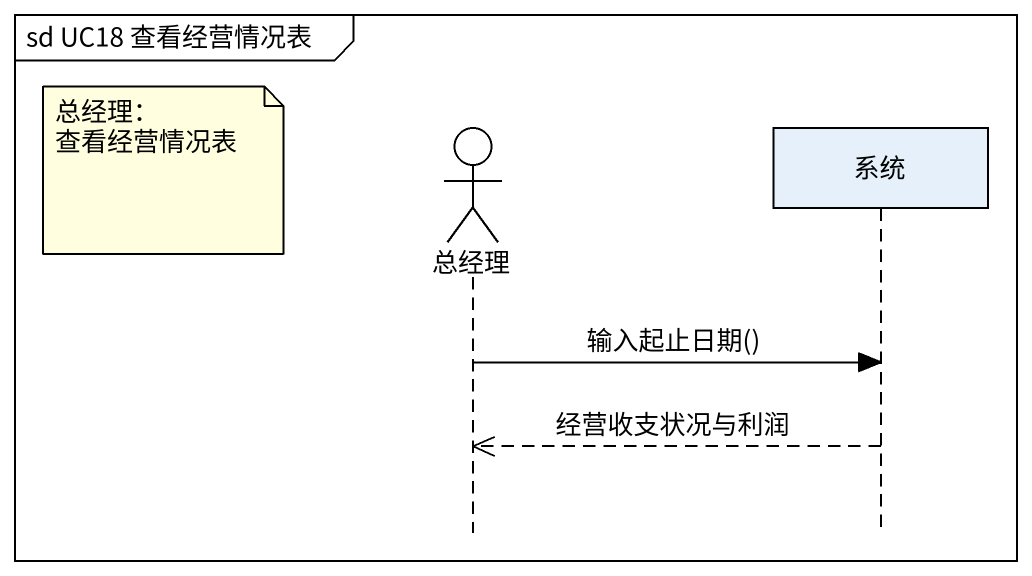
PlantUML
@startuml
mainframe sd UC18 查看经营情况表
hide footbox
actor 总经理
participant 系统

note left of 总经理
  总经理：
  查看经营情况表
end note
总经理 -> 系统 : 输入起止日期()
系统 -->> 总经理 : 经营收支状况与利润
@enduml
